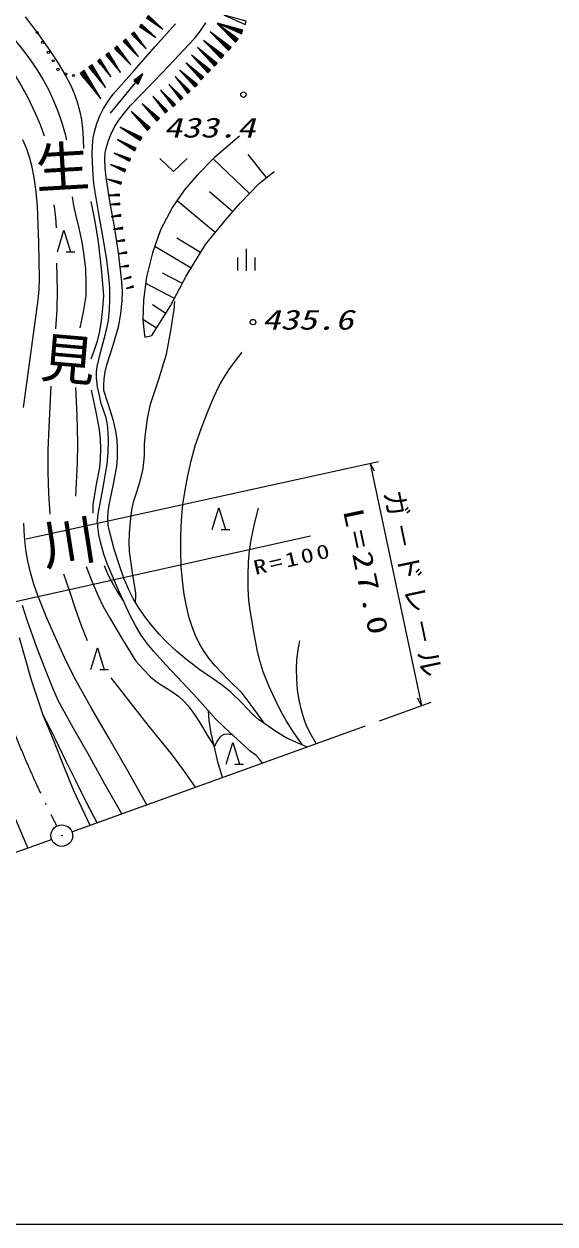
# Model space of a CAD drawing. Units: millimetres, scale not verified. Extents: x 1555 to 641555, y -205102 to 154898.
# Drawn here: x 157194 to 206006, y -20102 to 90244 of the extents above; entities that cross this region are included whole.
import ezdxf
from ezdxf.enums import TextEntityAlignment as Align

# ---------------------------------------------------------------- set-up
doc = ezdxf.new("R2010")
doc.units = ezdxf.units.MM
doc.header["$LTSCALE"] = 1000
doc.linetypes.add('USER2', pattern=[10, 7.868852, -0.983607, 0.163934, -0.983607])
for name, color, linetype, lineweight in [('M-TTL-BAND', 7, 'Continuous', 25), ('S-BGD', 1, 'Continuous', 13), ('S-BGD-HTXT', 6, 'Continuous', 13), ('S-BMK', 3, 'USER2', 13)]:
    doc.layers.add(name, color=color, linetype=linetype, lineweight=lineweight)
doc.styles.add('ＭＳ ゴシック', font='')
doc.styles.add('ＭＳ 明朝', font='')
doc.styles.get('ＭＳ ゴシック').set_extended_font_data('MS Gothic')
doc.styles.get('ＭＳ 明朝').set_extended_font_data('MS Mincho')

# ---------------------------------------------------------------- blocks, each defined once
blk = doc.blocks.new('BUHIN58')
at = {"layer": 'S-BGD'}
blk.add_lwpolyline([(-1250, 594), (0, -588), (1250, 594)], dxfattribs=at)
blk = doc.blocks.new('BUHIN60')
at = {"layer": 'S-BGD'}
blk.add_circle((0, 0), 249, dxfattribs=at)
blk = doc.blocks.new('BUHIN154')
at = {"layer": 'S-BGD'}
blk.add_circle((0, 0), 99.5, dxfattribs=at)
blk = doc.blocks.new('BUHIN214')
at = {"layer": 'S-BGD'}
for p, q in [((-471, 241), (-744, 461)), ((-721, 489), (-129, 12)), ((223, -226), (-699, 517)), ((-676, 545), (564, -455)), ((268, -170), (-653, 573)), ((-637, 594), (-45, 117)), ((-338, 405), (-611, 626))]:
    blk.add_line(p, q, dxfattribs=at)
blk.add_lwpolyline([(-788, 456), (701, -565), (-613, 674)], close=True, dxfattribs=at)
blk = doc.blocks.new('BUHIN227')
at = {"layer": 'S-BGD'}
for p, q in [((869, -766), (-725, 639)), ((-347, 242), (837, -802)), ((-283, 314), (900, -730)), ((813, -829), (52, -158)), ((932, -694), (172, -23)), ((426, -560), (777, -869)), ((613, -348), (964, -658))]:
    blk.add_line(p, q, dxfattribs=at)
blk.add_lwpolyline([(1023, -654), (-900, 793), (777, -933)], close=True, dxfattribs=at)
blk = doc.blocks.new('BUHIN231')
at = {"layer": 'S-BGD'}
for p, q in [((738, -694), (-616, 579)), ((-297, 221), (709, -725)), ((-239, 282), (767, -664)), ((688, -748), (41, -140)), ((796, -633), (149, -25)), ((357, -502), (655, -782)), ((526, -322), (824, -602))]:
    blk.add_line(p, q, dxfattribs=at)
blk.add_lwpolyline([(876, -601), (-765, 719), (653, -838)], close=True, dxfattribs=at)
blk = doc.blocks.new('BUHIN232')
at = {"layer": 'S-BGD'}
for p, q in [((604, -690), (-504, 576)), ((-248, 225), (575, -715)), ((-190, 275), (632, -665)), ((554, -734), (25, -130)), ((661, -640), (132, -36)), ((277, -483), (521, -762)), ((446, -336), (689, -615))]:
    blk.add_line(p, q, dxfattribs=at)
blk.add_lwpolyline([(736, -618), (-626, 715), (515, -812)], close=True, dxfattribs=at)
blk = doc.blocks.new('BUHIN248')
at = {"layer": 'S-BGD'}
for p, q in [((325, 93), (-271, -77)), ((-122, -20), (321, 106)), ((-114, -47), (329, 79)), ((317, 120), (33, 38)), ((331, 69), (47, -12)), ((182, 96), (313, 133)), ((205, 17), (336, 54))]:
    blk.add_line(p, q, dxfattribs=at)
blk.add_lwpolyline([(322, 148), (-337, -96), (351, 44)], close=True, dxfattribs=at)
blk = doc.blocks.new('BUHIN318')
at = {"layer": 'S-BGD'}
blk.add_circle((0, 0), 30, dxfattribs=at)
at = {"layer": 'S-BMK', "linetype": 'Continuous'}
blk.add_circle((0, 0), 995, dxfattribs=at)
blk = doc.blocks.new('BUHIN323')
at = {"layer": 'S-BGD'}
blk.add_line((195, -995), (995, -995), dxfattribs=at)
blk.add_lwpolyline([(-610, -995), (0, 1000), (610, -995)], dxfattribs=at)
blk = doc.blocks.new('BUHIN324')
at = {"layer": 'S-BGD'}
for p, q in [((-800, 205), (-800, -995)), ((0, 1000), (0, -1000)), ((800, 205), (800, -995))]:
    blk.add_line(p, q, dxfattribs=at)

msp = doc.modelspace()

# ---------------------------------------------------------------- linework, layer by layer
at = {"layer": 'M-TTL-BAND'}
msp.add_line((1555, -20102), (540555, -20102), dxfattribs=at)
at = {"layer": 'S-BGD'}
for p, q in [((168062, 88445), (167251, 89396)), ((167273, 89415), (167794, 88804)), ((167546, 89160), (167306, 89442)), ((177209, 89520), (175210, 90236)), ((175708, 90007), (177193, 89474)), ((175740, 90097), (177226, 89565)), ((177181, 89441), (176226, 89782)), ((177242, 89610), (176287, 89952)), ((176722, 89548), (177163, 89390)), ((176817, 89813), (177258, 89655)), ((166608, 88341), (166355, 88637)), ((166385, 88663), (166934, 88020)), ((167269, 87688), (166416, 88689)), ((166446, 88715), (167595, 87368)), ((167330, 87740), (166477, 88741)), ((166500, 88761), (167048, 88118)), ((166787, 88493), (166534, 88790)), ((167376, 89016), (167136, 89297)), ((167165, 89322), (167685, 88711)), ((168004, 88396), (167194, 89347)), ((167222, 89371), (168313, 88092)), ((175401, 87235), (173874, 88581)), ((165015, 87057), (164778, 87391)), ((164813, 87415), (165325, 86691)), ((165644, 86312), (164847, 87440)), ((164881, 87464), (165954, 85946)), ((165713, 86361), (164915, 87488)), ((164941, 87506), (165454, 86782)), ((165216, 87199), (164980, 87534)), ((165834, 87672), (165568, 87984)), ((165600, 88011), (166176, 87336)), ((166528, 86988), (165632, 88038)), ((165664, 88066), (166870, 86651)), ((166592, 87042), (165696, 88093)), ((165720, 88113), (166296, 87438)), ((166022, 87832), (165756, 88144)), ((174178, 85893), (172760, 87226)), ((174790, 86523), (173307, 87917)), ((173657, 87525), (174758, 86489)), ((173720, 87592), (174821, 86556)), ((174853, 86590), (174145, 87256)), ((174236, 88201), (175371, 87201)), ((174297, 88270), (175432, 87270)), ((175348, 87175), (174619, 87817)), ((175462, 87304), (174733, 87947)), ((174977, 87433), (175314, 87136)), ((175156, 87635), (175492, 87339)), ((163491, 85872), (163220, 86254)), ((163259, 86282), (163845, 85454)), ((164210, 85021), (163299, 86310)), ((163338, 86337), (164564, 84603)), ((164288, 85077), (163377, 86365)), ((163406, 86386), (163992, 85558)), ((163721, 86035), (163451, 86417)), ((164229, 86534), (164015, 86836)), ((164046, 86858), (164510, 86203)), ((164799, 85860), (164077, 86880)), ((164108, 86902), (165079, 85529)), ((164861, 85904), (164139, 86924)), ((164163, 86941), (164626, 86285)), ((164412, 86663), (164198, 86965)), ((173094, 86852), (174148, 85861)), ((173155, 86916), (174209, 85925)), ((174126, 85837), (173449, 86473)), ((174239, 85957), (173562, 86594)), ((173779, 86094), (174092, 85801)), ((173956, 86283), (174269, 85989)), ((174735, 86464), (174027, 87130)), ((174373, 86734), (174699, 86427)), ((174558, 86931), (174884, 86623)), ((162753, 85199), (162415, 85677)), ((162464, 85711), (163196, 84676)), ((163652, 84135), (162513, 85746)), ((162562, 85780), (164095, 83613)), ((163750, 84205), (162611, 85815)), ((162648, 85841), (163379, 84806)), ((163040, 85402), (162703, 85880)), ((165143, 82038), (168114, 85657)), ((171658, 83381), (170609, 84579)), ((170852, 84248), (171631, 83357)), ((170906, 84295), (171685, 83404)), ((171611, 83339), (171110, 83911)), ((171712, 83428), (171211, 84000)), ((169501, 81455), (168187, 82769)), ((171349, 83577), (171580, 83312)), ((171508, 83716), (171739, 83452)), ((168630, 80607), (167191, 82047)), ((167593, 81709), (168662, 80640)), ((168495, 82401), (169471, 81425)), ((168554, 82461), (169531, 81485)), ((169449, 81403), (168821, 82030)), ((169560, 81514), (168933, 82142)), ((169126, 81659), (169415, 81369)), ((169300, 81833), (169590, 81544)), ((167929, 79688), (166230, 80639)), ((167528, 81644), (168597, 80575)), ((168573, 80550), (167886, 81238)), ((168695, 80672), (168008, 81360)), ((168219, 80831), (168536, 80514)), ((168410, 81022), (168727, 80705)), ((167415, 78722), (165948, 79543)), ((166645, 80357), (167907, 79650)), ((166688, 80433), (167950, 79727)), ((167891, 79621), (167080, 80075)), ((167972, 79765), (167161, 80219)), ((167493, 79787), (167867, 79578)), ((167619, 80013), (167993, 79803)), ((177002, 79924), (174685, 77947)), ((166306, 79299), (167396, 78689)), ((166344, 79365), (167434, 78755)), ((167383, 78664), (166682, 79056)), ((167452, 78788), (166752, 79180)), ((167038, 78808), (167362, 78627)), ((167147, 79002), (167471, 78821)), ((166490, 76765), (165268, 77282)), ((166925, 77751), (165621, 78303)), ((165944, 78132), (166913, 77722)), ((165969, 78191), (166938, 77781)), ((166903, 77700), (166281, 77963)), ((166950, 77810), (166327, 78074)), ((166602, 77788), (166889, 77667)), ((166675, 77961), (166962, 77840)), ((174685, 77947), (173127, 76349)), ((177935, 74670), (174596, 77856)), ((179491, 76134), (177795, 78235)), ((165570, 77121), (166479, 76737)), ((165594, 77176), (166502, 76792)), ((166470, 76716), (165886, 76963)), ((166514, 76820), (165930, 77067)), ((166187, 76799), (166457, 76685)), ((166256, 76961), (166526, 76847)), ((173127, 76349), (171928, 74970)), ((178802, 75579), (180179, 76690)), ((166102, 75610), (164998, 75934)), ((165275, 75826), (166095, 75585)), ((165289, 75876), (166109, 75635)), ((166089, 75566), (165562, 75721)), ((166117, 75660), (165590, 75815)), ((165838, 75610), (166081, 75538)), ((165881, 75756), (166124, 75685)), ((177068, 73761), (178802, 75579)), ((165952, 74531), (165068, 74491)), ((165294, 74521), (165951, 74551)), ((165296, 74481), (165953, 74511)), ((165950, 74571), (165528, 74552)), ((165953, 74496), (165531, 74477)), ((165754, 74582), (165949, 74591)), ((165760, 74465), (165954, 74473)), ((171928, 74970), (170850, 73392)), ((174779, 71075), (171259, 73992)), ((176378, 72967), (174261, 74805)), ((165975, 73690), (165180, 73654)), ((165383, 73681), (165975, 73708)), ((165385, 73645), (165976, 73672)), ((165974, 73726), (165594, 73709)), ((165977, 73659), (165597, 73641)), ((165798, 73736), (165973, 73744)), ((165802, 73630), (165978, 73638)), ((170850, 73392), (169731, 71315)), ((175688, 72173), (177068, 73761)), ((166083, 72655), (165296, 72532)), ((165495, 72582), (166080, 72673)), ((165501, 72546), (166086, 72638)), ((166077, 72691), (165702, 72632)), ((166088, 72624), (165712, 72565)), ((165901, 72682), (166075, 72709)), ((165918, 72577), (166091, 72604)), ((173870, 69978), (175688, 72173)), ((166264, 71488), (165477, 71367)), ((165677, 71416), (166262, 71506)), ((165682, 71381), (166267, 71471)), ((166259, 71524), (165883, 71466)), ((166269, 71457), (165893, 71400)), ((166083, 71515), (166256, 71542)), ((166099, 71411), (166272, 71437)), ((169731, 71315), (169012, 69198)), ((166429, 70376), (165729, 70268)), ((165907, 70311), (166426, 70391)), ((165911, 70280), (166431, 70360)), ((166424, 70407), (166090, 70356)), ((166433, 70348), (166099, 70297)), ((166267, 70399), (166422, 70423)), ((166282, 70306), (166436, 70330)), ((172553, 67784), (169213, 69788)), ((173431, 69247), (171248, 70556)), ((172115, 67052), (173870, 69978)), ((166632, 69221), (165931, 69118)), ((166109, 69161), (166630, 69237)), ((166114, 69129), (166634, 69206)), ((166627, 69253), (166293, 69204)), ((166636, 69194), (166302, 69144)), ((166471, 69246), (166625, 69269)), ((166484, 69153), (166639, 69176)), ((169012, 69198), (168457, 67010)), ((166782, 68012), (166169, 67922)), ((166325, 67959), (166780, 68026)), ((166329, 67931), (166784, 67998)), ((166778, 68040), (166486, 67997)), ((166786, 67988), (166493, 67945)), ((166641, 68034), (166776, 68053)), ((166653, 67952), (166788, 67972)), ((171754, 66368), (169923, 67332)), ((168457, 67010), (168185, 64837)), ((171033, 64999), (168380, 66396)), ((170673, 64314), (172115, 67052)), ((168185, 64837), (168102, 63019)), ((168959, 61597), (170673, 64314)), ((170244, 63635), (169016, 64410)), ((168102, 63019), (168227, 61869)), ((169387, 62277), (168105, 63085)), ((168227, 61869), (168290, 61451)), ((168290, 61451), (168959, 61597)), ((157890, 29913), (156776, 33790)), ((158962, 26686), (157890, 29913)), ((159902, 24409), (158962, 26686)), ((157549, 14483), (152564, 26161)), ((160919, 21855), (159902, 24409)), ((161770, 19733), (160919, 21855)), ((163273, 16554), (161770, 19733))]:
    msp.add_line(p, q, dxfattribs=at)
for points in [[(153683, 91855), (155292, 90035), (156854, 88178), (157638, 87133), (158374, 86052), (158948, 85119), (159475, 84146), (159948, 83120), (160368, 82061), (160715, 81057), (161006, 80026), (161051, 79814), (161095, 79590)], [(159091, 79923), (158705, 80984), (158263, 82023), (157564, 83441), (156807, 84837), (156228, 85816), (155593, 86771), (154807, 87840), (153973, 88873), (153147, 89810), (152270, 90713)], [(157298, 90917), (158456, 89381), (159571, 87801), (160328, 86652), (161040, 85462), (161434, 84725), (161779, 83952), (162086, 83076), (162336, 82183), (162483, 81420), (162570, 80646), (162627, 79719), (162659, 78793)], [(179118, 22284), (178845, 22655), (178523, 22990), (177962, 23418), (177431, 23899), (176120, 25082), (174833, 26325), (173100, 28261), (171311, 30169), (170192, 31338), (169120, 32546), (168523, 33282), (167974, 34054), (167441, 34934), (166955, 35855), (165879, 38185), (164861, 40533), (164529, 41505), (164250, 42509), (164085, 43257), (163981, 44010), (163959, 44586), (163997, 45161), (164452, 47471), (164845, 49777), (164928, 50851), (164952, 51942), (164944, 52686), (164875, 53431), (164735, 54041), (164532, 54649), (164301, 55362), (164129, 56087), (163961, 56889), (163853, 57699), (163860, 58225), (163929, 58760), (164212, 60031), (164551, 61279), (164778, 62120), (164947, 62981), (165041, 63953), (165076, 64933), (165069, 65970), (165001, 67006), (164810, 68524), (164559, 70043), (164059, 72783), (163617, 75546), (163506, 76897), (163455, 78268), (163476, 79026), (163559, 79790), (163700, 80454), (163900, 81106), (164177, 81796), (164513, 82468), (164919, 83144), (165380, 83794), (167330, 85961), (169244, 88177), (171121, 90262)], [(183207, 23762), (182232, 24162), (181287, 24614), (180353, 25186), (179438, 25817), (178791, 26273), (178185, 26774), (177221, 27817), (176214, 28818), (175433, 29421), (174605, 29984), (173372, 30851), (172167, 31771), (171249, 32539), (170363, 33360), (169609, 34144), (168899, 34969), (168271, 35787), (167691, 36640), (167231, 37414), (166821, 38225), (166381, 39275), (165996, 40348), (165489, 41967), (165041, 43605), (164942, 44164), (164902, 44739), (164925, 45388), (165009, 46030), (165402, 47784), (165737, 49552), (165798, 50359), (165800, 51179), (165751, 51996), (165641, 52815), (165460, 53640), (165217, 54459), (164854, 55492), (164547, 56548), (164523, 57076), (164559, 57616), (164658, 58267), (164815, 58904), (165399, 60703), (165924, 62516), (166102, 63629), (166220, 64756), (166240, 65652), (166200, 66548), (165907, 69000), (165553, 71451), (165126, 73777), (164757, 76116), (164660, 76989), (164623, 77869), (164663, 78396), (164765, 78926), (164951, 79541), (165194, 80137), (165526, 80788), (165908, 81407), (166418, 82086), (166981, 82736), (169946, 85802), (172866, 88907), (173418, 89619), (173922, 90365)], [(168049, 85578), (167660, 84769), (167331, 85038), (168048, 85576)], [(167614, 85048), (167727, 85186), (167634, 85033), (167595, 85064), (167727, 85186)], [(157144, 54987), (157832, 59921), (158483, 64870), (158574, 65843), (158606, 66828), (158550, 70150), (158434, 73482), (158312, 74801), (158129, 76124), (157942, 77068), (157696, 78005), (157417, 78814), (157081, 79601)], [(161628, 74352), (161740, 73549), (161915, 72740), (162242, 71477), (162513, 70193), (162705, 68953), (162838, 67697), (162884, 66470), (162869, 65246), (162618, 63779), (162333, 62314)], [(163328, 73933), (163699, 72082), (164011, 70217), (164280, 67766), (164491, 65293), (164412, 64116), (164272, 62937), (164130, 62008), (163926, 61081), (163658, 60244), (163347, 59420)], [(160189, 71494), (160118, 72456), (159986, 73424), (159970, 73522), (159952, 73630)], [(160119, 62213), (160227, 63970), (160275, 65737), (160257, 66984), (160217, 68241)], [(167432, 37140), (167488, 37515), (167485, 37911), (167166, 39820), (166906, 41738), (166870, 42574), (166893, 43422), (166975, 44501), (167117, 45571), (167305, 46396), (167553, 47215), (167858, 48216), (168105, 49232), (168219, 49932), (168272, 50637), (168282, 51603), (168352, 52564), (168554, 53938), (168815, 55300), (169588, 57577), (170305, 59874), (170693, 62031), (171023, 64202), (171041, 64461), (171057, 64721)], [(179226, 26009), (178259, 27372), (177236, 28707), (175964, 29959), (174737, 31253), (174193, 31930), (173697, 32643), (173301, 33316), (172959, 34016), (172646, 34816), (172390, 35636), (172132, 36705), (171930, 37797), (171758, 39064), (171644, 40346), (171598, 41775), (171612, 43205), (171680, 44632), (171808, 46063), (172000, 47377), (172253, 48693), (172565, 50087), (172936, 51464), (173513, 53118), (174153, 54771), (174614, 55883), (175128, 56966), (175550, 57722), (176029, 58455), (176629, 59265), (177264, 60066)], [(159605, 45156), (159483, 47068), (159420, 48993), (159428, 51078), (159497, 53175), (159592, 55052), (159702, 56939)], [(161933, 56809), (162053, 54264), (162113, 51706), (162082, 49888), (161990, 48062), (161953, 47445), (161914, 46828)], [(163366, 56577), (163749, 54863), (164076, 53129), (164182, 52127), (164227, 51121), (164206, 50294), (164123, 49460), (163795, 47750), (163530, 46036), (163518, 45658), (163514, 45269)], [(182810, 23958), (182039, 25035), (181316, 26149), (180769, 27124), (180275, 28126), (179706, 29394), (179193, 30682), (178905, 31594), (178671, 32533), (178307, 34347), (178003, 36170), (177876, 37230), (177810, 38294), (177792, 39540), (177835, 40798), (177921, 41802), (178068, 42808), (178382, 44270), (178753, 45720)], [(168476, 18435), (166779, 21506), (165026, 24554), (163410, 27324), (161848, 30121), (160921, 31981), (160044, 33877), (159224, 35773), (158458, 37695), (158093, 38743), (157782, 39819), (157550, 40855), (157376, 41902), (157250, 43115), (157185, 44333)], [(162923, 40352), (163418, 39024), (163968, 37718), (164478, 36680), (165040, 35670), (166234, 33650), (167482, 31659), (168135, 30918), (168832, 30219), (169343, 29788), (169897, 29401), (170676, 28924), (171422, 28396), (171873, 27990), (172289, 27533), (172865, 26758), (173397, 25939), (174029, 24845), (174700, 23807), (174948, 24274), (175216, 24653), (175392, 24824), (175605, 24944), (175842, 24979), (176094, 24954), (176208, 24932), (176333, 24905)], [(164555, 40447), (164942, 39568), (165387, 38709), (165864, 37900), (166362, 37105)], [(163025, 33517), (162447, 34984), (161926, 36471), (161421, 38059), (160868, 39641)], [(166178, 17604), (164611, 20348), (163094, 23127), (161710, 25530), (160375, 27970), (159831, 29168), (159339, 30399), (158385, 32896), (157487, 35415), (157061, 36778)], [(184052, 24068), (183584, 24873), (183171, 25703), (182904, 26403), (182690, 27135), (182489, 28069), (182349, 29010), (182262, 29985), (182236, 30964), (182266, 31732), (182357, 32503), (182452, 33020), (182561, 33536)], [(172957, 20056), (171879, 21608), (170753, 23124), (168610, 25761), (166519, 28430), (165866, 29274), (165201, 30120)], [(163918, 16787), (162975, 18585), (162082, 20418), (161058, 22430), (160087, 24469), (159546, 25583), (158962, 26686)], [(175431, 20950), (175019, 22394), (174663, 23858), (174409, 25028), (174216, 26206), (174181, 26623), (174156, 27051)]]:
    msp.add_lwpolyline(points, dxfattribs=at)
for points in [[(177621, 90507), (175589, 91062), (177511, 90201)], [(167089, 89301), (168434, 87951), (167313, 89492)], [(177312, 89681), (174990, 90315), (177186, 89330)], [(166306, 88641), (167721, 87220), (166542, 88842)], [(175549, 87342), (173706, 88729), (175313, 87075)], [(164727, 87400), (166073, 85779), (164993, 87588)], [(165517, 87988), (167003, 86496), (165764, 88199)], [(174323, 85991), (172604, 87373), (174090, 85742)], [(174941, 86625), (173144, 88071), (174697, 86365)], [(163162, 86264), (164700, 84412), (163465, 86479)], [(163969, 86844), (165186, 85378), (164209, 87014)], [(162342, 85689), (164264, 83374), (162721, 85958)], [(168114, 85657), (167286, 85043), (167673, 84726)], [(167984, 85499), (167655, 84821), (167384, 85044)], [(167921, 85421), (167649, 84874), (167437, 85049)], [(167856, 85342), (167644, 84927), (167490, 85054)], [(167792, 85265), (167639, 84980), (167542, 85059)], [(171784, 83449), (170493, 84711), (171574, 83265)], [(169642, 81544), (168042, 82914), (169412, 81314)], [(168784, 80705), (167032, 82205), (168532, 80453)], [(168046, 79818), (166043, 80744), (167879, 79521)], [(167516, 78834), (165786, 79634), (167372, 78577)], [(166999, 77855), (165477, 78364), (166903, 77626)], [(166560, 76861), (165133, 77339), (166469, 76647)], [(166152, 75700), (164877, 75970), (166095, 75507)], [(165966, 74609), (164970, 74486), (165973, 74454)], [(165988, 73760), (165092, 73650), (165994, 73621)], [(166088, 72727), (165209, 72519), (166109, 72589)], [(166269, 71560), (165390, 71354), (166290, 71422)], [(166433, 70439), (165652, 70256), (166452, 70316)], [(166637, 69285), (165854, 69107), (166655, 69162)], [(166787, 68067), (166102, 67912), (166802, 67960)]]:
    msp.add_lwpolyline(points, close=True, dxfattribs=at)
for centre in [(159424, 87644), (159875, 86860), (160325, 86075), (161022, 85639), (161742, 85509), (162687, 85763)]:
    msp.add_circle(centre, 99.5, dxfattribs=at)
at = {"layer": 'S-BGD-HTXT'}
for p, q in [((189787, 49998), (157390, 42884)), ((189020, 49830), (189386, 49141)), ((189020, 49830), (193728, 27567)), ((183537, 43152), (152602, 36277)), ((189865, 26170), (194611, 27887)), ((193728, 27567), (193362, 28256)), ((161605, 15950), (188596, 25711)), ((134684, 6215), (159724, 15270))]:
    msp.add_line(p, q, dxfattribs=at)
at = {"layer": 'S-BMK'}
msp.add_arc((247479, 61386), 98144, 194.82321, 207.21809, dxfattribs=at)

# ---------------------------------------------------------------- block references
for name, p in [('BUHIN214', (169244, 90341)), ('BUHIN154', (158398, 89465)), ('BUHIN214', (168605, 89560)), ('BUHIN227', (175217, 88732)), ('BUHIN227', (175865, 89495)), ('BUHIN154', (158911, 88555)), ('BUHIN231', (172829, 85957)), ('BUHIN232', (171719, 84698)), ('BUHIN231', (172252, 85293)), ('BUHIN232', (170372, 83463)), ('BUHIN60', (177370, 83746)), ('BUHIN232', (169658, 82892)), ('BUHIN58', (170934, 77283)), ('BUHIN323', (160870, 70285)), ('BUHIN324', (177612, 68558)), ('BUHIN248', (166680, 66880)), ('BUHIN248', (166918, 66008)), ('BUHIN60', (178242, 62829)), ('BUHIN323', (175110, 44768)), ('BUHIN323', (163957, 31894)), ('BUHIN323', (176389, 23176)), ('BUHIN318', (160665, 15610))]:
    msp.add_blockref(name, p)

# ---------------------------------------------------------------- texts
at = {"layer": 'S-BGD', "style": 'ＭＳ ゴシック', "oblique": 15, "width": 1.35}
for s, p in [('433.4', (170030, 79252)), ('435.6', (179072, 61588))]:
    msp.add_text(s, height=1833, dxfattribs=at).set_placement(p, align=Align.BOTTOM_LEFT)
at = {"layer": 'S-BGD', "style": 'ＭＳ 明朝'}
for s, rotation, p in [('生', 3.3, (158395, 74016)), ('見', 355.1, (158512, 56710)), ('川', 8.9, (159278, 39353))]:
    msp.add_text(s, height=3666, rotation=rotation, dxfattribs=at).set_placement(p, align=Align.BOTTOM_LEFT)
at = {"layer": 'S-BGD-HTXT', "attachment_point": 7, "style": 'ＭＳ ゴシック'}
for s, insert, char_height, rotation in [('\\T1.2;ガ－ドレ－ル', (190148, 47154), 1833, 281.9), ('\\T1.2;\\W1.35;L=27.0', (186483, 45488), 1833, 281.9), ('\\T1.22;\\W1.35;R=100', (178464, 39561), 1320, 13.1)]:
    msp.add_mtext(s, dxfattribs=dict(at, insert=insert, char_height=char_height, rotation=rotation))

doc.saveas('drawing.dxf')
